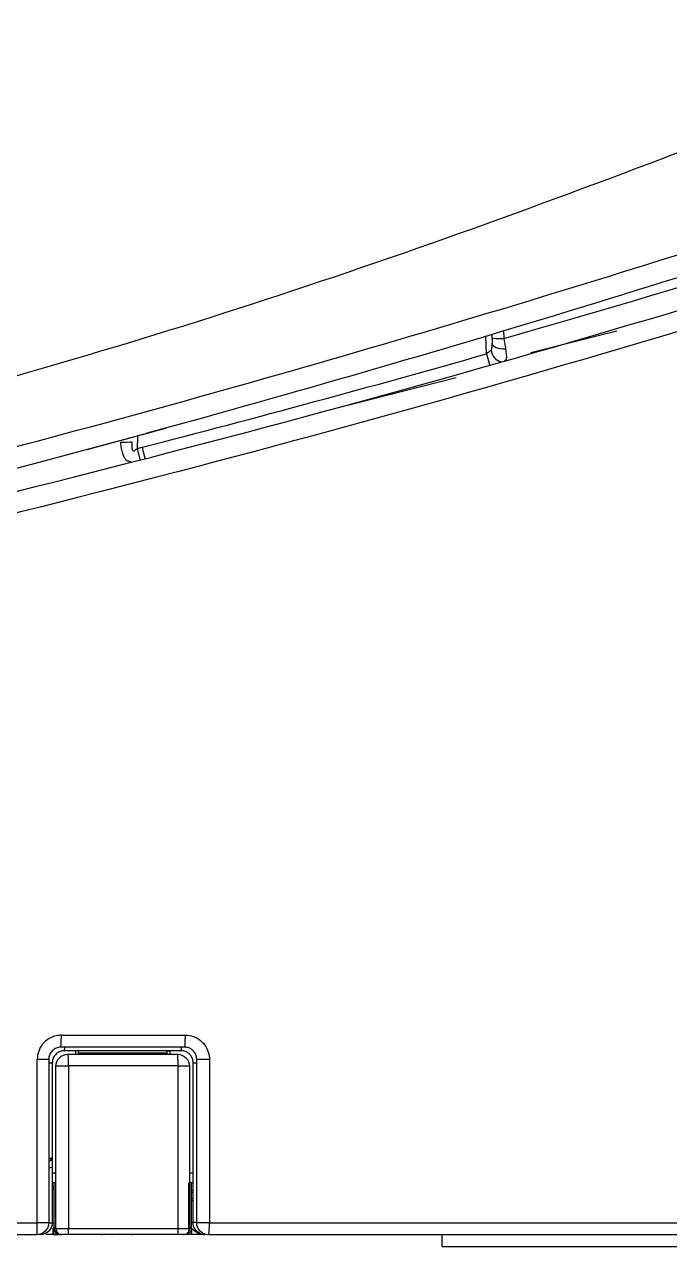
# Model space of a CAD drawing. Header units: millimetres. Extents: x 28 to 2974, y 8 to 3716.
# Drawn here: x 1967.6 to 2021.2, y 557.3 to 658.9 of the extents above; entities that cross this region are included whole.
import ezdxf

# ---------------------------------------------------------------- set-up
doc = ezdxf.new("R2010")
doc.units = ezdxf.units.MM
doc.layers.add('1LINE', color=7, linetype='CONTINUOUS')

msp = doc.modelspace()

# ---------------------------------------------------------------- linework, layer by layer
at = {"layer": '1LINE', "linetype": 'Continuous'}
for p, q in [((2007.39, 633.47), (2007.41, 632.8)), ((2016.79, 633.42), (2009.65, 631.61)), ((2005.96, 631.51), (2005.9, 633.01)), ((2006.4, 633.16), (2006.43, 632.41)), ((2003.44, 629.52), (1992.02, 626.62)), ((1976.97, 624.71), (1976.93, 623.65)), ((1970.03, 558.77), (1970.03, 562.55)), ((1969.88, 562.21), (1970.03, 562.22)), ((1970.03, 562.01), (1969.88, 562.01)), ((1981.43, 561.95), (1981.58, 561.95)), ((1981.58, 561.75), (1981.43, 561.75)), ((1981.43, 561.25), (1981.58, 561.25)), ((1981.58, 561.05), (1981.43, 561.05)), ((1969.98, 558.25), (1969.93, 558.25)), ((1969.98, 558.25), (1970.52, 558.25)), ((1970.03, 558.75), (1970.2, 558.75)), ((1973.21, 558.25), (1973.21, 558.23)), ((1973.97, 558.25), (1973.97, 558.21)), ((1974.67, 558.25), (1974.67, 558.23)), ((1974.85, 558.21), (1974.85, 558.25)), ((1974.97, 558.25), (1974.97, 558.22)), ((1975.2, 558.25), (1975.2, 558.23)), ((1975.54, 558.22), (1975.54, 558.25)), ((1975.66, 558.25), (1975.66, 558.23)), ((1975.77, 558.25), (1975.77, 558.23)), ((1976.25, 558.23), (1976.25, 558.25)), ((1976.48, 558.25), (1976.48, 558.21)), ((1976.94, 558.22), (1976.94, 558.25)), ((1977.53, 558.22), (1977.53, 558.25)), ((1981.43, 558.75), (1981.24, 558.75)), ((2002.28, 557.25), (2002.28, 558.24)), ((2002.28, 557.25), (2050.28, 557.25))]:
    msp.add_line(p, q, dxfattribs=at)
at = {"layer": '1LINE', "linetype": 'Continuous', "extrusion": (0, 0, -1)}
for centre, radius, start, end in [((-1971.18, 572.25), 1, 0, 90.0004), ((-1980.28, 572.25), 1, 90, 180), ((-1968.58, 559.24), 1, 180.0004, 270), ((-1968.88, 559.25), 1, 180.0004, 270.0004), ((-1982.58, 559.25), 1, 270, 0.0004), ((-1982.88, 559.24), 1, 270, 0.0004), ((-1969.98, 558.75), 0.5, 236.5497, 270.0004)]:
    msp.add_arc(centre, radius, start, end, dxfattribs=at)
at = {"layer": '1LINE', "linetype": 'Continuous'}
for centre, start, end in [((1970.68, 558.75), 180, 210.5492), ((1970.68, 558.75), 228.5885, 269.9996), ((1980.78, 558.75), 269.9996, 292.0624), ((1980.78, 558.75), 330.5206, 0)]:
    msp.add_arc(centre, 0.5, start, end, dxfattribs=at)
for centre, major_axis, ratio, start_param, end_param in [((1674.68, 1796.16), (0, 1210), 1, 3.420166, 3.462228), ((2007.41, 632.89), (0.999, 0.035), 0.087103, 3.141593, 4.709346), ((2007.42, 632.45), (0.999, 0.035), 0.508404, 3.141593, 4.817008), ((1674.68, 1796.32), (1211, 0), 1, 4.964991, 4.989479), ((2005.96, 631.52), (0.274, -0.962), 0.002387, 4.720783, 6.283185), ((2007.17, 631.87), (0.275, -0.962), 0.810838, 4.518898, 5.956653), ((1975.55, 624.25), (1, -0.004), 0.087155, 4.712769, 5.911888), ((1976.93, 623.66), (0.249, -0.968), 0.002177, 4.72084, 6.274979), ((1977.34, 623.76), (0.25, -0.968), 0.002181, 4.720839, 6.283185), ((1970.58, 574.84), (0, -1), 0.052767, 0, 1.572757), ((1980.88, 574.84), (0, -1), 0.057856, 0, 1.572761), ((1970.88, 574.55), (0, 1), 0.053002, 3.141592, 3.912188), ((1980.58, 574.55), (0, 1), 0.057802, 3.141592, 3.912187), ((1968.58, 572.84), (1, 0), 0.000555, 4.76419, 6.281983), ((1968.88, 572.55), (-1, 0), 0.000735, 2.356298, 3.139892), ((1971.18, 572.25), (0, 1), 0.053068, 4.735925, 6.283185), ((1980.28, 572.25), (0, 1), 0.057565, 4.735961, 6.283185), ((1982.58, 572.55), (1, 0), 0.000737, 3.141593, 3.928902), ((1982.88, 572.84), (-1, 0), 0.000556, 0, 1.629673), ((1971.18, 572.25), (-1, 0), 0.023567, 4.659311, 6.283185), ((1980.28, 572.25), (1, 0), 0.023609, 0, 1.513216), ((1968.88, 563.87), (-1, 0), 0.050004, 2.35617, 3.141592), ((1968.58, 559.24), (0, -1), 0.051777, 0, 1.571553), ((1968.58, 559.24), (1, 0), 0.000758, 0, 1.518996), ((1968.88, 559.25), (-1, 0), 0.050004, 2.367468, 3.141592), ((1970.08, 559.25), (-0.2, 0), 0.000238, 0, 1.312876), ((1981.38, 559.25), (0.2, 0), 0.000238, 4.96758, 6.283185), ((1982.58, 559.25), (1, 0), 0.00076, 2.35586, 3.139023), ((1982.88, 559.24), (-1, 0), 0.00076, 4.653513, 6.281562), ((1982.88, 559.24), (0, -1), 0.058842, 0, 1.571555), ((1969.98, 558.87), (0.5, 0), 0.000427, 1.470794, 1.517896), ((1969.98, 558.75), (0.5, 0), 0.000487, 1.46968, 1.517896), ((1970.23, 558.77), (-0.2, 0), 0.069871, 4.967889, 6.283185), ((1971.21, 558.75), (0, -0.5), 0.053051, 0, 1.571167), ((1980.31, 558.75), (0, -0.5), 0.057545, 0, 1.571168), ((1981.23, 558.77), (-0.2, 0), 0.069875, 3.141592, 4.654174), ((1981.45, 558.75), (0, -0.5), 0.058584, 0, 1.571292), ((1982.58, 559.25), (0, 1), 0.058789, 3.141592, 3.36578)]:
    msp.add_ellipse(centre, major_axis=major_axis, ratio=ratio, start_param=start_param, end_param=end_param, dxfattribs=at)
for points, degree, knots in [([(2037.05, 723.83), (2027.31, 718.64), (2006.77, 708.13), (1974.93, 693.27), (1941.64, 679.18), (1907.85, 666.36), (1873.62, 654.83), (1839.01, 644.62), (1806.58, 636.39), (1776.46, 629.85), (1748.73, 624.69), (1720.89, 620.37), (1693.16, 615.52), (1665.57, 611.01), (1638.08, 607.2), (1610.63, 604.74), (1584.9, 603.6), (1568.35, 602.8), (1560.96, 602.49)], 3, [0, 0, 0, 0, 0.066765, 0.139737, 0.212696, 0.285624, 0.358506, 0.431327, 0.504073, 0.561048, 0.617964, 0.674825, 0.731644, 0.788406, 0.844085, 0.89968, 0.955204, 1, 1, 1, 1]), ([(2036.45, 705.08), (2031.67, 701.93), (2026.89, 698.82), (2016.98, 692.51), (2011.99, 689.39), (1996.83, 680.19), (1986.49, 674.26), (1965.62, 663.11), (1955.04, 657.86), (1933.37, 647.95), (1922.26, 643.32), (1899.49, 634.77), (1887.78, 630.84), (1863.9, 623.75), (1851.76, 620.59), (1827.14, 615.2), (1814.76, 613), (1796.2, 610.47), (1790.03, 609.76), (1777.69, 608.52), (1771.52, 607.99), (1759.21, 607.12), (1753.07, 606.77), (1740.78, 606.24), (1734.66, 606.08), (1716.44, 605.42), (1704.58, 604.88), (1681.45, 603.85), (1670.18, 603.36), (1653.78, 602.81), (1648.37, 602.66), (1637.9, 602.43), (1632.81, 602.35), (1622.95, 602.28), (1618.17, 602.29), (1608.92, 602.38), (1604.45, 602.48), (1595.87, 602.59), (1591.79, 602.62), (1584.38, 602.66), (1581.02, 602.66), (1574.99, 602.65), (1572.31, 602.63), (1567.59, 602.58), (1565.56, 602.55), (1562.3, 602.5), (1561.04, 602.48), (1559.27, 602.44), (1558.76, 602.42), (1558.63, 602.42)], 3, [0, 0, 0, 0, 0.03125, 0.03125, 0.0625, 0.0625, 0.125, 0.125, 0.1875, 0.1875, 0.25, 0.25, 0.3125, 0.3125, 0.375, 0.375, 0.4375, 0.4375, 0.46875, 0.46875, 0.5, 0.5, 0.53125, 0.53125, 0.5625, 0.5625, 0.625, 0.625, 0.6875, 0.6875, 0.71875, 0.71875, 0.75, 0.75, 0.78125, 0.78125, 0.8125, 0.8125, 0.84375, 0.84375, 0.875, 0.875, 0.90625, 0.90625, 0.9375, 0.9375, 0.96875, 0.96875, 1, 1, 1, 1]), ([(1556.73, 600.63), (1556.7, 600.39), (1558.1, 600.17), (1562.33, 599.86), (1564.12, 599.76), (1568.34, 599.54), (1570.77, 599.43), (1576.28, 599.19), (1579.36, 599.06), (1586.21, 598.77), (1590, 598.62), (1598.07, 598.26), (1602.3, 598.04), (1611.09, 597.65), (1615.67, 597.49), (1629.84, 597.14), (1639.93, 597.06), (1661.11, 597.18), (1672.03, 597.38), (1694.43, 597.85), (1705.91, 598.13), (1723.51, 598.46), (1729.43, 598.55), (1741.41, 598.68), (1747.58, 598.8), (1765.94, 599.41), (1778.23, 600.17), (1796.71, 601.87), (1802.88, 602.52), (1815.26, 603.78), (1821.47, 604.42), (1840.15, 606.44), (1852.71, 607.94), (1877.57, 611.31), (1889.94, 613.19), (1927.09, 619.56), (1951.67, 625.01), (1988.36, 636.13), (2000.57, 640.32), (2025.1, 649.41), (2037.3, 654.21), (2049.23, 659.27)], 3, [0, 0, 0, 0, 0.0625, 0.0625, 0.09375, 0.09375, 0.125, 0.125, 0.15625, 0.15625, 0.1875, 0.1875, 0.21875, 0.21875, 0.25, 0.25, 0.3125, 0.3125, 0.375, 0.375, 0.4375, 0.4375, 0.46875, 0.46875, 0.5, 0.5, 0.5625, 0.5625, 0.59375, 0.59375, 0.625, 0.625, 0.6875, 0.6875, 0.75, 0.75, 0.875, 0.875, 0.9375, 0.9375, 1, 1, 1, 1]), ([(1555.17, 586.01), (1555.16, 586.01), (1556.59, 585.89), (1562.28, 585.47), (1566.44, 585.16), (1577.39, 584.46), (1584.37, 584.04), (1596.46, 583.47), (1600.7, 583.29), (1609.46, 582.97), (1613.99, 582.82), (1628, 582.46), (1637.89, 582.32), (1658.75, 582.3), (1669.77, 582.42), (1692.32, 583), (1703.78, 583.44), (1727.01, 584.69), (1738.79, 585.48), (1762.66, 587.45), (1774.75, 588.61), (1799.19, 591.35), (1811.55, 592.92), (1836.15, 596.39), (1848.37, 598.32), (1872.7, 602.55), (1884.81, 604.85), (1921, 612.27), (1944.92, 617.92), (1992.33, 630.61), (2015.81, 637.63), (2039.07, 645.32)], 3, [0, 0, 0, 0, 0.0625, 0.0625, 0.125, 0.125, 0.1875, 0.1875, 0.21875, 0.21875, 0.25, 0.25, 0.3125, 0.3125, 0.375, 0.375, 0.4375, 0.4375, 0.5, 0.5, 0.5625, 0.5625, 0.625, 0.625, 0.6875, 0.6875, 0.75, 0.75, 0.875, 0.875, 1, 1, 1, 1]), ([(2039.42, 643.51), (2015.8, 635.72), (1991.87, 628.61), (1955.5, 618.97), (1943.31, 615.94), (1924.94, 611.66), (1918.81, 610.28), (1909.58, 608.28), (1906.5, 607.62), (1901.88, 606.65), (1900.34, 606.33), (1897.26, 605.7), (1895.72, 605.39), (1894.17, 605.08)], 3, [0, 0, 0, 0, 0.5, 0.5, 0.75, 0.75, 0.875, 0.875, 0.9375, 0.9375, 0.96875, 0.96875, 1, 1, 1, 1]), ([(2006.35, 631.84), (2006.36, 631.84), (2006.36, 631.84), (2006.39, 631.87), (2006.4, 631.9), (2006.41, 631.94), (2006.41, 631.94), (2006.42, 632.01), (2006.43, 632.07), (2006.43, 632.23), (2006.43, 632.32), (2006.43, 632.41)], 3, [0, 0, 0, 0, 0.036922, 0.036922, 0.224804, 0.224804, 0.26243, 0.26243, 0.581415, 0.581415, 1, 1, 1, 1]), ([(2007.41, 632.8), (2007.44, 632.58), (2007.48, 632.35), (2007.53, 632.07), (2007.54, 632.01), (2007.55, 631.94)], 3, [0, 0, 0, 0, 0.757436, 0.757436, 1, 1, 1, 1]), ([(2005.96, 631.51), (2006, 631.55), (2006.05, 631.59), (2006.14, 631.66), (2006.19, 631.7), (2006.28, 631.78), (2006.32, 631.81), (2006.35, 631.84)], 3, [0, 0, 0, 0, 0.304426, 0.304426, 0.660831, 0.660831, 1, 1, 1, 1]), ([(2007.55, 631.94), (2007.58, 631.75), (2007.6, 631.57), (2007.63, 631.29), (2007.62, 631.17), (2007.58, 631), (2007.54, 630.95), (2007.47, 630.92), (2007.46, 630.91), (2007.45, 630.91)], 3, [0, 0, 0, 0, 0.327211, 0.327211, 0.646515, 0.646515, 0.944502, 0.944502, 1, 1, 1, 1]), ([(1976.38, 622.55), (1976.36, 622.55), (1976.34, 622.55), (1976.23, 622.56), (1976.15, 622.59), (1976.01, 622.69), (1975.95, 622.76), (1975.85, 622.92), (1975.8, 623.03), (1975.72, 623.26), (1975.69, 623.39), (1975.62, 623.68), (1975.6, 623.85), (1975.57, 624.06), (1975.56, 624.11), (1975.55, 624.16)], 3, [0, 0, 0, 0, 0.035072, 0.035072, 0.210222, 0.210222, 0.378632, 0.378632, 0.561198, 0.561198, 0.741249, 0.741249, 0.941687, 0.941687, 1, 1, 1, 1]), ([(1976.49, 624.21), (1976.49, 624.19), (1976.48, 624.16), (1976.48, 624.05), (1976.48, 623.97), (1976.49, 623.82), (1976.49, 623.76), (1976.5, 623.65), (1976.51, 623.6), (1976.53, 623.53), (1976.54, 623.51), (1976.56, 623.49), (1976.57, 623.48), (1976.58, 623.46), (1976.59, 623.46), (1976.62, 623.45), (1976.63, 623.45), (1976.66, 623.46), (1976.67, 623.46), (1976.71, 623.48), (1976.74, 623.5), (1976.82, 623.56), (1976.88, 623.6), (1976.93, 623.65)], 3, [0, 0, 0, 0, 0.061007, 0.061007, 0.259831, 0.259831, 0.416586, 0.416586, 0.544195, 0.544195, 0.599545, 0.599545, 0.631266, 0.631266, 0.667511, 0.667511, 0.709723, 0.709723, 0.741387, 0.741387, 0.829044, 0.829044, 1, 1, 1, 1]), ([(1970.63, 574.84), (1970.48, 574.84), (1970.34, 574.82), (1969.97, 574.74), (1969.76, 574.65), (1969.38, 574.41), (1969.21, 574.26), (1968.93, 573.91), (1968.82, 573.71), (1968.67, 573.29), (1968.63, 573.06), (1968.63, 572.84)], 3, [0, 0, 0, 0, 0.141244, 0.141244, 0.356266, 0.356266, 0.571046, 0.571046, 0.785714, 0.785714, 1, 1, 1, 1]), ([(1970.63, 574.84), (1972.3, 574.84), (1973.96, 574.84), (1977.39, 574.84), (1979.17, 574.84), (1980.94, 574.84)], 3, [0, 0, 0, 0, 0.484043, 0.484043, 1, 1, 1, 1]), ([(1980.94, 574.84), (1981.16, 574.84), (1981.39, 574.8), (1981.81, 574.65), (1982.01, 574.54), (1982.36, 574.26), (1982.52, 574.08), (1982.75, 573.7), (1982.84, 573.49), (1982.92, 573.13), (1982.94, 572.98), (1982.94, 572.84)], 3, [0, 0, 0, 0, 0.215323, 0.215323, 0.430706, 0.430706, 0.645977, 0.645977, 0.860912, 0.860912, 1, 1, 1, 1]), ([(1970.58, 573.84), (1970.51, 573.84), (1970.43, 573.83), (1970.25, 573.79), (1970.14, 573.74), (1969.95, 573.62), (1969.87, 573.55), (1969.73, 573.37), (1969.67, 573.27), (1969.6, 573.06), (1969.58, 572.95), (1969.58, 572.84)], 3, [0, 0, 0, 0, 0.141526, 0.141526, 0.356817, 0.356817, 0.571547, 0.571547, 0.78586, 0.78586, 1, 1, 1, 1]), ([(1970.88, 573.55), (1970.77, 573.55), (1970.65, 573.53), (1970.44, 573.46), (1970.34, 573.4), (1970.17, 573.26), (1970.09, 573.18), (1969.97, 572.99), (1969.93, 572.88), (1969.89, 572.7), (1969.88, 572.63), (1969.88, 572.55)], 3, [0, 0, 0, 0, 0.215737, 0.215737, 0.431302, 0.431302, 0.64644, 0.64644, 0.861013, 0.861013, 1, 1, 1, 1]), ([(1980.88, 573.84), (1979.11, 573.84), (1977.34, 573.84), (1973.9, 573.84), (1972.24, 573.84), (1970.58, 573.84)], 3, [0, 0, 0, 0, 0.515957, 0.515957, 1, 1, 1, 1]), ([(1979.43, 573.55), (1979.43, 573.55), (1979.43, 573.55), (1979.45, 573.55), (1979.46, 573.55), (1979.49, 573.55), (1979.51, 573.55), (1979.54, 573.55), (1979.56, 573.55), (1979.6, 573.55), (1979.62, 573.55), (1979.64, 573.55)], 3, [0, 0, 0, 0, 0.207955, 0.207955, 0.415924, 0.415924, 0.623665, 0.623665, 0.830917, 0.830917, 1, 1, 1, 1]), ([(1981.58, 572.55), (1981.58, 572.67), (1981.56, 572.78), (1981.49, 572.99), (1981.43, 573.09), (1981.29, 573.26), (1981.21, 573.34), (1981.02, 573.46), (1980.91, 573.5), (1980.73, 573.54), (1980.65, 573.55), (1980.58, 573.55)], 3, [0, 0, 0, 0, 0.214015, 0.214015, 0.428237, 0.428237, 0.642954, 0.642954, 0.858313, 0.858313, 1, 1, 1, 1]), ([(1981.88, 572.84), (1981.88, 572.91), (1981.87, 572.98), (1981.83, 573.16), (1981.79, 573.27), (1981.67, 573.46), (1981.59, 573.55), (1981.42, 573.69), (1981.32, 573.74), (1981.11, 573.82), (1980.99, 573.84), (1980.88, 573.84)], 3, [0, 0, 0, 0, 0.138755, 0.138755, 0.353287, 0.353287, 0.568459, 0.568459, 0.784124, 0.784124, 1, 1, 1, 1]), ([(1968.63, 559.24), (1968.63, 559.9), (1968.63, 560.57), (1968.63, 563.9), (1968.63, 566.57), (1968.63, 570.44), (1968.63, 571.64), (1968.63, 572.84)], 3, [0, 0, 0, 0, 0.147085, 0.147085, 0.735427, 0.735427, 1, 1, 1, 1]), ([(1971.18, 573.25), (1972.12, 573.25), (1973.07, 573.25), (1975.06, 573.25), (1976.1, 573.25), (1978.19, 573.25), (1979.24, 573.25), (1980.28, 573.25)], 3, [0, 0, 0, 0, 0.311046, 0.311046, 0.655523, 0.655523, 1, 1, 1, 1]), ([(1979.43, 573.35), (1977.73, 573.35), (1976.03, 573.35), (1973.56, 573.35), (1972.8, 573.35), (1972.03, 573.35)], 3, [0, 0, 0, 0, 0.689068, 0.689068, 1, 1, 1, 1]), ([(1982.94, 572.84), (1982.94, 572.17), (1982.94, 571.5), (1982.94, 568.17), (1982.94, 565.5), (1982.94, 561.64), (1982.94, 560.44), (1982.94, 559.24)], 3, [0, 0, 0, 0, 0.147086, 0.147086, 0.735433, 0.735433, 1, 1, 1, 1]), ([(1970.18, 558.75), (1970.18, 559.47), (1970.18, 560.19), (1970.18, 562.8), (1970.18, 564.69), (1970.18, 568.47), (1970.18, 570.36), (1970.18, 572.25)], 3, [0, 0, 0, 0, 0.160003, 0.160003, 0.57999, 0.57999, 1, 1, 1, 1]), ([(1980.34, 572.28), (1979.29, 572.28), (1978.25, 572.28), (1976.16, 572.28), (1975.11, 572.28), (1973.12, 572.28), (1972.18, 572.28), (1971.23, 572.28)], 3, [0, 0, 0, 0, 0.344477, 0.344477, 0.688954, 0.688954, 1, 1, 1, 1]), ([(1971.23, 572.28), (1971.23, 570.02), (1971.23, 566.64), (1971.23, 562.14), (1971.23, 559.88), (1971.23, 558.75)], 3, [0, 0, 0, 0, 0.499995, 0.749997, 1, 1, 1, 1]), ([(1980.34, 558.75), (1980.34, 559.88), (1980.34, 562.14), (1980.34, 566.64), (1980.34, 570.02), (1980.34, 572.28)], 3, [0, 0, 0, 0, 0.250003, 0.500005, 1, 1, 1, 1]), ([(1981.28, 572.25), (1981.28, 570.36), (1981.28, 568.47), (1981.28, 564.69), (1981.28, 562.8), (1981.28, 560.19), (1981.28, 559.47), (1981.28, 558.75)], 3, [0, 0, 0, 0, 0.42001, 0.42001, 0.839996, 0.839996, 1, 1, 1, 1]), ([(1969.59, 564.57), (1969.64, 564.58), (1969.69, 564.59), (1969.79, 564.62), (1969.83, 564.64), (1969.87, 564.67), (1969.88, 564.69), (1969.88, 564.7), (1969.88, 564.7), (1969.88, 564.7)], 3, [0, 0, 0, 0, 0.281233, 0.281233, 0.715374, 0.715374, 0.990792, 0.990792, 1, 1, 1, 1]), ([(1969.59, 564.33), (1969.65, 564.37), (1969.71, 564.41), (1969.8, 564.5), (1969.84, 564.56), (1969.87, 564.64), (1969.88, 564.67), (1969.88, 564.7), (1969.88, 564.7), (1969.88, 564.7)], 3, [0, 0, 0, 0, 0.344117, 0.344117, 0.767212, 0.767212, 0.990786, 0.990786, 1, 1, 1, 1]), ([(1969.88, 564.7), (1969.88, 564.6), (1969.88, 564.48), (1969.88, 564.21), (1969.88, 564.04), (1969.88, 563.87)], 3, [0, 0, 0, 0, 0.435007, 0.435007, 1, 1, 1, 1]), ([(1969.88, 563.39), (1969.91, 563.39), (1969.95, 563.39), (1970, 563.39), (1970.02, 563.39), (1970.08, 563.39), (1970.13, 563.39), (1970.18, 563.39)], 3, [0, 0, 0, 0, 0.344306, 0.344306, 0.51032, 0.51032, 1, 1, 1, 1]), ([(1981.28, 563.39), (1981.33, 563.39), (1981.38, 563.39), (1981.48, 563.39), (1981.53, 563.39), (1981.58, 563.39)], 3, [0, 0, 0, 0, 0.511293, 0.511293, 1, 1, 1, 1]), ([(1970.18, 562.55), (1970.13, 562.55), (1970.08, 562.55), (1970.01, 562.55), (1969.98, 562.55), (1969.93, 562.55), (1969.91, 562.55), (1969.88, 562.55)], 3, [0, 0, 0, 0, 0.500181, 0.500181, 0.733676, 0.733676, 1, 1, 1, 1]), ([(1981.24, 558.79), (1981.24, 559.28), (1981.24, 559.76), (1981.24, 561.02), (1981.24, 561.79), (1981.24, 562.55)], 3, [0, 0, 0, 0, 0.387915, 0.387915, 1, 1, 1, 1]), ([(1981.58, 562.55), (1981.53, 562.55), (1981.48, 562.55), (1981.38, 562.55), (1981.33, 562.55), (1981.28, 562.55)], 3, [0, 0, 0, 0, 0.500094, 0.500094, 1, 1, 1, 1]), ([(1933.56, 559.24), (1934.23, 559.24), (1934.89, 559.24), (1938.23, 559.24), (1940.89, 559.24), (1951.92, 559.24), (1960.28, 559.24), (1968.63, 559.24)], 3, [0, 0, 0, 0, 0.056976, 0.056976, 0.28488, 0.28488, 1, 1, 1, 1]), ([(1982.94, 559.24), (1983.6, 559.24), (1984.27, 559.24), (1987.6, 559.24), (1990.26, 559.24), (2003.57, 559.24), (2014.21, 559.24), (2028.6, 559.24), (2032.37, 559.24), (2036.13, 559.24)], 3, [0, 0, 0, 0, 0.037499, 0.037499, 0.187494, 0.187494, 0.787508, 0.787508, 1, 1, 1, 1]), ([(1969.93, 558.25), (1969.75, 558.25), (1969.57, 558.25), (1969.44, 558.25), (1969.33, 558.25)], 2, [0, 0, 0, 0.572197, 0.572197, 1, 1, 1]), ([(1970.01, 558.87), (1970, 558.87), (1970, 558.86), (1969.99, 558.82), (1969.98, 558.79), (1969.96, 558.75)], 3, [0, 0, 0, 0, 0.112573, 0.112573, 1, 1, 1, 1]), ([(1970.03, 558.75), (1970.03, 558.58), (1970.11, 558.45), (1970.31, 558.29), (1970.42, 558.25), (1970.53, 558.25)], 3, [0, 0, 0, 0, 0.5, 0.5, 1, 1, 1, 1]), ([(1970.18, 558.75), (1970.18, 558.75), (1970.28, 558.75), (1970.7, 558.75), (1970.99, 558.75), (1971.23, 558.75)], 3, [0, 0, 0, 0, 0.5, 0.5, 1, 1, 1, 1]), ([(1970.2, 558.75), (1970.2, 558.71), (1970.2, 558.61), (1970.26, 558.48), (1970.36, 558.36), (1970.45, 558.31), (1970.5, 558.29)], 3, [0, 0, 0, 0, 0.237472, 0.490105, 0.748116, 1, 1, 1, 1]), ([(1970.31, 558.43), (1970.32, 558.42), (1970.35, 558.35), (1970.42, 558.27), (1970.49, 558.26), (1970.53, 558.25)], 3, [0, 0, 0, 0, 0.136565, 0.57458, 1, 1, 1, 1]), ([(1971.21, 558.25), (1971.16, 558.25), (1971.11, 558.25), (1971.02, 558.25), (1970.96, 558.25), (1970.87, 558.25), (1970.82, 558.25), (1970.75, 558.25), (1970.73, 558.25), (1970.69, 558.25), (1970.68, 558.25), (1970.68, 558.25)], 3, [0, 0, 0, 0, 0.168521, 0.168521, 0.376391, 0.376391, 0.58426, 0.58426, 0.79213, 0.79213, 1, 1, 1, 1]), ([(1980.31, 558.25), (1979.37, 558.25), (1978.43, 558.25), (1976.54, 558.25), (1975.6, 558.25), (1973.51, 558.25), (1972.36, 558.25), (1971.21, 558.25)], 3, [0, 0, 0, 0, 0.310304, 0.310304, 0.620609, 0.620609, 1, 1, 1, 1]), ([(1971.23, 558.75), (1972.38, 558.75), (1973.54, 558.75), (1975.63, 558.75), (1976.57, 558.75), (1978.45, 558.75), (1979.4, 558.75), (1980.34, 558.75)], 3, [0, 0, 0, 0, 0.379391, 0.379391, 0.689696, 0.689696, 1, 1, 1, 1]), ([(1980.78, 558.25), (1980.78, 558.25), (1980.78, 558.25), (1980.76, 558.25), (1980.75, 558.25), (1980.69, 558.25), (1980.66, 558.25), (1980.57, 558.25), (1980.52, 558.25), (1980.42, 558.25), (1980.36, 558.25), (1980.31, 558.25)], 3, [0, 0, 0, 0, 0.10429, 0.10429, 0.328217, 0.328217, 0.552145, 0.552145, 0.776072, 0.776072, 1, 1, 1, 1]), ([(1980.34, 558.75), (1980.57, 558.75), (1980.83, 558.75), (1981.19, 558.75), (1981.28, 558.75), (1981.28, 558.75)], 3, [0, 0, 0, 0, 0.5, 0.5, 1, 1, 1, 1]), ([(1981.43, 558.75), (1981.42, 558.69), (1981.4, 558.55), (1981.24, 558.32), (1981.05, 558.28), (1980.93, 558.25)], 3, [0, 0, 0, 0, 0.238594, 0.502927, 1, 1, 1, 1]), ([(1981.19, 558.47), (1981.17, 558.43), (1981.15, 558.4), (1981.07, 558.29), (1981, 558.25), (1980.93, 558.25)], 3, [0, 0, 0, 0, 0.243857, 0.243857, 1, 1, 1, 1]), ([(1980.96, 558.29), (1981.01, 558.31), (1981.1, 558.36), (1981.2, 558.48), (1981.26, 558.61), (1981.26, 558.71), (1981.26, 558.75)], 3, [0, 0, 0, 0, 0.252285, 0.510459, 0.762966, 1, 1, 1, 1]), ([(1982.57, 558.25), (1982.57, 558.25), (1982.57, 558.25), (1982.54, 558.25), (1982.5, 558.25), (1982.37, 558.25), (1982.27, 558.25), (1982.05, 558.25), (1981.93, 558.25), (1981.69, 558.25), (1981.57, 558.25), (1981.45, 558.25)], 3, [0, 0, 0, 0, 0.002142, 0.002142, 0.110605, 0.110605, 0.418193, 0.418193, 0.730091, 0.730091, 1, 1, 1, 1]), ([(1981.48, 558.75), (1981.64, 558.63), (1981.88, 558.44), (1982.26, 558.28), (1982.46, 558.26), (1982.57, 558.25)], 3, [0, 0, 0, 0, 0.500193, 0.750066, 1, 1, 1, 1]), ([(1982.57, 558.25), (1982.57, 558.25), (1982.57, 558.25), (1982.57, 558.25), (1982.56, 558.25), (1982.53, 558.25), (1982.46, 558.26), (1982.4, 558.27), (1982.36, 558.27)], 3, [0, 0, 0, 0, 0.018724, 0.037571, 0.078753, 0.183433, 0.441716, 1, 1, 1, 1])]:
    msp.add_open_spline(points, degree=degree, knots=knots, dxfattribs=at)
for points, degree in [([(1940.82, 613.91), (1975.55, 621.73), (2009.72, 631.03), (2043.3, 641.75)], 3), ([(2044.09, 640.28), (2010.42, 629.47), (1976.16, 620.09), (1941.34, 612.21)], 3), ([(1972.77, 623.56), (1974.96, 624.15), (1977.13, 624.74), (1979.31, 625.34)], 3), ([(1978.74, 625.18), (1978.25, 625.05), (1977.67, 624.89)], 2), ([(1976.93, 623.65), (1977.07, 623.68), (1977.2, 623.72), (1977.34, 623.75)], 3), ([(1980.58, 573.55), (1977.35, 573.55), (1974.11, 573.55), (1970.88, 573.55)], 3), ([(1971.84, 573.25), (1971.84, 573.35), (1971.84, 573.45), (1971.84, 573.55)], 3), ([(1972.03, 573.55), (1972.03, 573.45), (1972.03, 573.35), (1972.03, 573.25)], 3), ([(1979.43, 573.25), (1979.43, 573.35), (1979.43, 573.45), (1979.43, 573.55)], 3), ([(1979.64, 573.55), (1979.64, 573.45), (1979.64, 573.35), (1979.64, 573.25)], 3), ([(1968.63, 572.84), (1968.63, 572.84), (1968.63, 572.84), (1968.63, 572.84)], 3), ([(1969.58, 572.84), (1969.58, 568.3), (1969.58, 563.77), (1969.58, 559.24)], 3), ([(1969.88, 572.55), (1969.88, 569.94), (1969.88, 567.32), (1969.88, 564.7)], 3), ([(1981.58, 559.25), (1981.58, 563.69), (1981.58, 568.12), (1981.58, 572.55)], 3), ([(1981.88, 559.24), (1981.88, 563.77), (1981.88, 568.3), (1981.88, 572.84)], 3), ([(1969.88, 563.87), (1969.88, 562.33), (1969.88, 560.79), (1969.88, 559.25)], 3), ([(1981.43, 562.55), (1981.43, 561.29), (1981.43, 560.03), (1981.43, 558.77)], 3), ([(1968.58, 558.24), (1956.9, 558.24), (1945.22, 558.24), (1933.53, 558.24)], 3), ([(1968.88, 558.25), (1968.83, 558.25), (1968.78, 558.25), (1968.73, 558.25)], 3), ([(1969.96, 558.75), (1969.98, 558.75), (1969.99, 558.75), (1970.01, 558.75)], 3), ([(1970.01, 558.75), (1970.01, 558.79), (1970.01, 558.83), (1970.01, 558.87)], 3), ([(1970.03, 558.75), (1970.03, 558.76), (1970.03, 558.77), (1970.03, 558.77)], 3), ([(1971.2, 558.25), (1970.97, 558.25), (1970.75, 558.25), (1970.53, 558.25)], 3), ([(1980.93, 558.25), (1980.89, 558.25), (1980.85, 558.25), (1980.81, 558.25)], 3), ([(1981.45, 558.25), (1981.28, 558.25), (1981.11, 558.25), (1980.94, 558.25)], 3), ([(1981.48, 558.75), (1981.46, 558.8), (1981.44, 558.85), (1981.42, 558.9)], 3), ([(1981.42, 558.75), (1981.44, 558.75), (1981.46, 558.75), (1981.48, 558.75)], 3), ([(1981.43, 558.77), (1981.43, 558.77), (1981.43, 558.76), (1981.43, 558.75)], 3), ([(2036.05, 558.24), (2018.34, 558.24), (2000.62, 558.24), (1982.88, 558.24)], 3)]:
    msp.add_open_spline(points, degree=degree, dxfattribs=at)
for points, weights in [([(1969.93, 558.25), (1969.96, 558.25), (1969.96, 558.75)], [1, 0.706934783946, 1]), ([(1969.98, 558.25), (1970.01, 558.25), (1970.01, 558.75)], [0.997098364187, 0.706934782689, 1])]:
    msp.add_rational_spline(points, weights, degree=2, dxfattribs=at)

doc.saveas('drawing.dxf')
